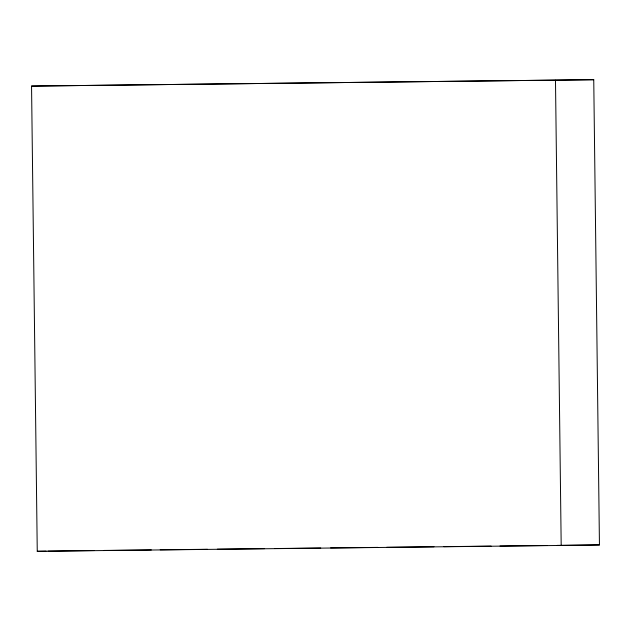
<?xml version="1.0" encoding="UTF-8"?>
<svg xmlns="http://www.w3.org/2000/svg" width="631" height="631" viewBox="0 0 631 631"><rect width="100%" height="100%" fill="white"/><g stroke="black" fill="none" stroke-linecap="round" stroke-linejoin="round"><path stroke-width="0.95" d="M31.55 86.084L593.747 79.703L599.45 544.916L561.188 545.452L37.253 551.297L31.55 86.084L593.747 79.703M37.253 551.297L46.087 551.171M48.043 551.147L94.232 550.548M104.076 550.445L151.353 549.917M160.211 549.814L207.489 549.285M217.332 549.175L264.602 548.654M274.453 548.544L320.737 548.023M330.589 547.913L377.859 547.385M386.724 547.29L433.994 546.761M443.845 546.651L491.115 546.123M499.981 546.028L547.251 545.5M557.102 545.389L599.45 544.916M555.485 80.24L561.188 545.452"/></g></svg>
